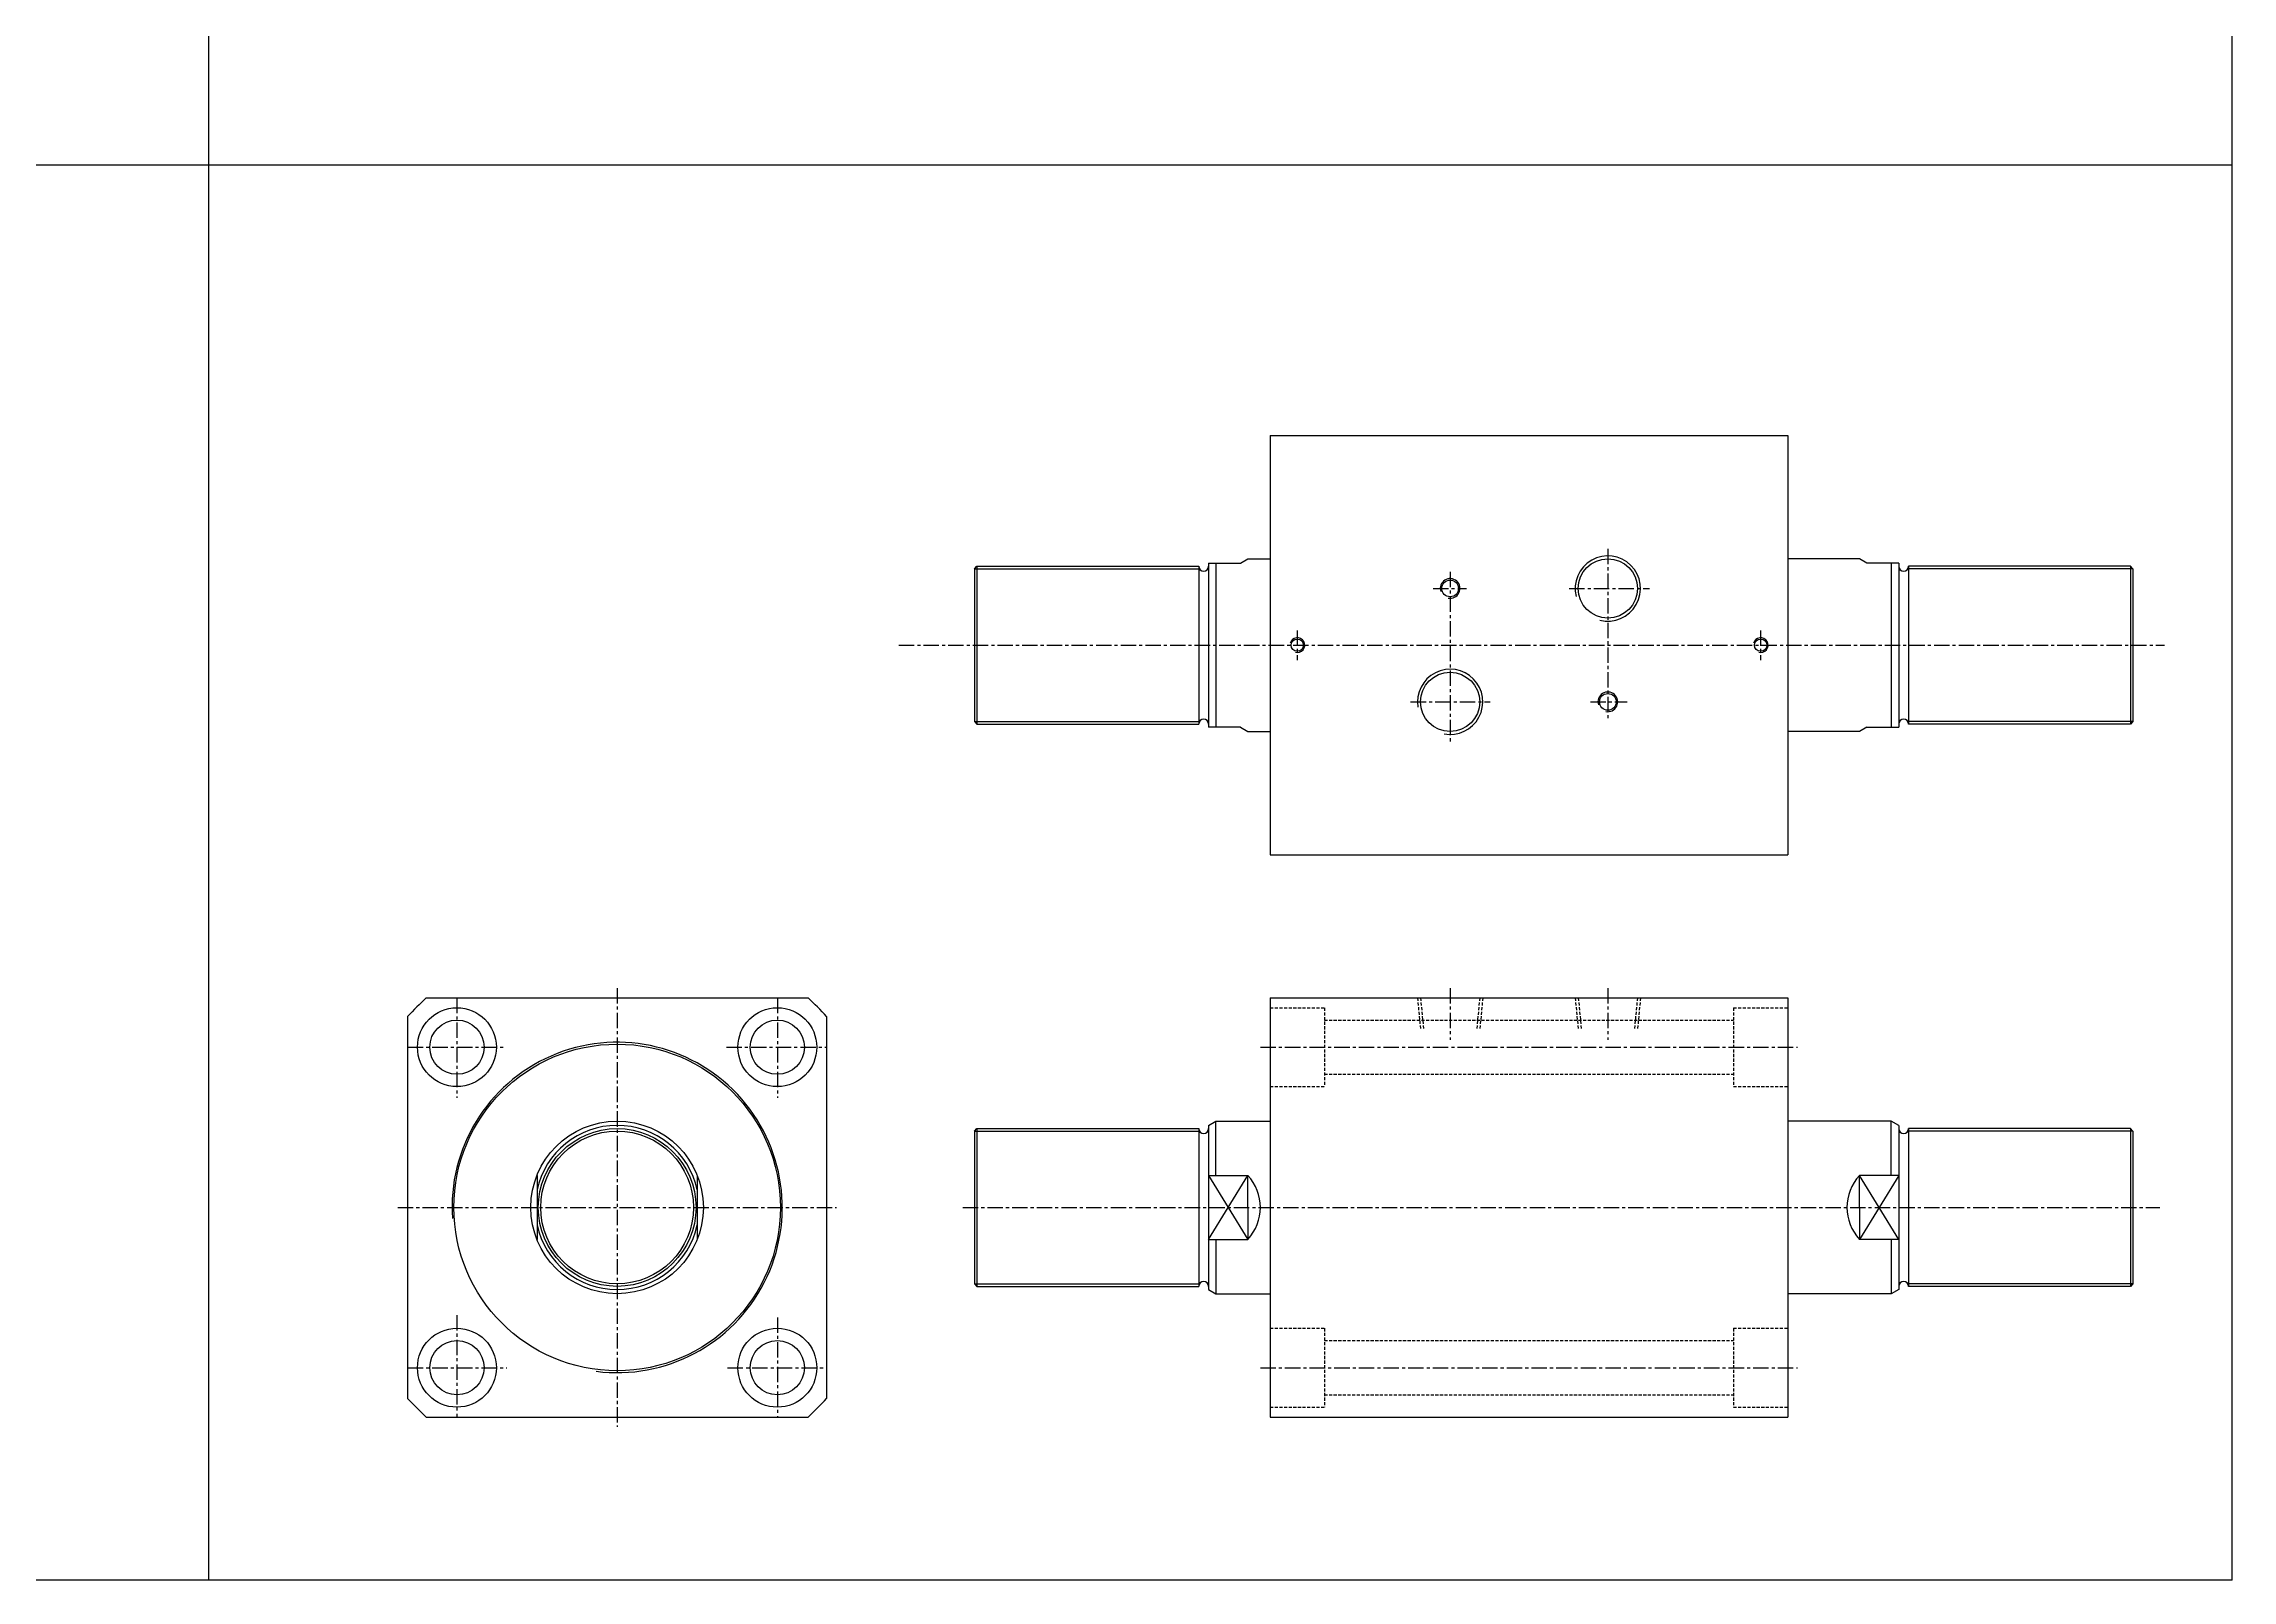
# Model space of a CAD drawing. Extents: x 0 to 4236, y -3 to 1298.
# Drawn here: x 3348 to 4236, y 0 to 623 of the extents above; entities that cross this region are included whole.
import ezdxf

# ---------------------------------------------------------------- set-up
doc = ezdxf.new("R2010")
doc.units = 0
doc.header["$LTSCALE"] = 5
doc.header["$MEASUREMENT"] = 0
doc.linetypes.add('CENTER', pattern=[2, 1.25, -0.25, 0.25, -0.25])
doc.linetypes.add('HIDDEN', pattern=[0.375, 0.25, -0.125])
doc.layers.get('0').update_dxf_attribs({"linetype": 'CONTINUOUS'})
doc.layers.add('HIDDEN', color=2, linetype='HIDDEN')
doc.layers.add('ML', color=3, linetype='CONTINUOUS')
doc.styles.add('GHS', font='romans', dxfattribs={"bigfont": 'ghs'})

msp = doc.modelspace()

# ---------------------------------------------------------------- linework, layer by layer
for p, q in [((3415, 0), (3415, 1298)), ((4236, 0), (4236, 1298)), ((4236, 574), (0, 574)), ((4071.8, 574), (0, 574)), ((4236, 574), (0, 574)), ((3845.66, 464.28), (3845.66, 379.28)), ((3845.66, 464.28), (4055.66, 464.28)), ((4055.66, 464.28), (4055.66, 294.28)), ((3725.66, 410.28), (3726.66, 411.28)), ((3725.66, 410.28), (3725.66, 348.28)), ((3726.66, 411.28), (3816.66, 411.28)), ((3726.66, 411.28), (3726.66, 347.28)), ((3816.66, 411.28), (3816.66, 347.28)), ((3820.66, 412.55), (3820.66, 346.01)), ((3820.66, 412.55), (3833.55, 412.55)), ((3820.66, 412.55), (3820.66, 346.01)), ((3820.66, 411.28), (3820.66, 347.28)), ((3820.66, 411.28), (3820.66, 347.28)), ((3820.66, 411.28), (3820.66, 347.28)), ((3823.66, 412.55), (3823.66, 346.01)), ((3833.55, 412.55), (3836.55, 414.28)), ((3836.55, 414.28), (3845.66, 414.28)), ((4084.78, 414.28), (4055.66, 414.28)), ((4087.78, 412.55), (4084.78, 414.28)), ((4100.66, 412.55), (4087.78, 412.55)), ((4097.66, 412.55), (4097.66, 346.01)), ((4100.66, 412.55), (4100.66, 346.01)), ((4100.66, 412.55), (4100.66, 346.01)), ((4100.66, 411.28), (4100.66, 347.28)), ((4100.66, 411.28), (4100.66, 347.28)), ((4100.66, 411.28), (4100.66, 347.28)), ((4194.66, 411.28), (4104.66, 411.28)), ((4104.66, 411.28), (4104.66, 347.28)), ((4195.66, 410.28), (4194.66, 411.28)), ((4194.66, 411.28), (4194.66, 347.28)), ((4195.66, 410.28), (4195.66, 348.28)), ((3845.66, 379.28), (3845.66, 294.28)), ((3725.66, 348.28), (3726.66, 347.28)), ((3726.66, 347.28), (3816.66, 347.28)), ((4194.66, 347.28), (4104.66, 347.28)), ((4195.66, 348.28), (4194.66, 347.28)), ((3833.55, 346.01), (3820.66, 346.01)), ((3833.55, 346.01), (3836.55, 344.28)), ((3836.55, 344.28), (3845.66, 344.28)), ((4084.78, 344.28), (4055.66, 344.28)), ((4087.78, 346.01), (4084.78, 344.28)), ((4087.78, 346.01), (4100.66, 346.01)), ((3845.66, 294.28), (4055.66, 294.28)), ((3503.22, 236.2), (3658.14, 236.2)), ((3845.66, 236.2), (3845.66, 169.2)), ((3845.66, 236.2), (4055.66, 236.2)), ((4055.66, 236.2), (4055.66, 66.2)), ((3495.68, 228.66), (3495.68, 73.74)), ((3665.68, 228.66), (3665.68, 73.74)), ((3725.66, 182.2), (3726.66, 183.2)), ((3725.66, 182.2), (3725.66, 120.2)), ((3726.66, 183.2), (3816.66, 183.2)), ((3726.66, 183.2), (3726.66, 119.2)), ((3816.66, 183.2), (3816.66, 119.2)), ((3820.66, 184.46), (3823.66, 186.2)), ((3820.66, 184.46), (3820.66, 117.93)), ((3820.66, 183.2), (3820.66, 119.2)), ((3820.66, 183.2), (3820.66, 119.2)), ((3820.66, 183.2), (3820.66, 119.2)), ((3823.66, 186.2), (3845.66, 186.2)), ((3823.66, 164.19), (3823.66, 186.2)), ((4097.66, 186.2), (4055.66, 186.2)), ((4100.66, 184.46), (4097.66, 186.2)), ((4097.66, 164.19), (4097.66, 186.2)), ((4100.66, 184.46), (4100.66, 117.93)), ((4100.66, 183.2), (4100.66, 119.2)), ((4100.66, 183.2), (4100.66, 119.2)), ((4100.66, 183.2), (4100.66, 119.2)), ((4194.66, 183.2), (4104.66, 183.2)), ((4104.66, 183.2), (4104.66, 119.2)), ((4195.66, 182.2), (4194.66, 183.2)), ((4194.66, 183.2), (4194.66, 119.2)), ((4195.66, 182.2), (4195.66, 120.2)), ((3845.66, 169.2), (3845.66, 66.2)), ((3548.18, 164.19), (3548.18, 138.21)), ((3613.18, 164.19), (3613.18, 138.21)), ((3820.66, 164.19), (3836.55, 164.19)), ((3836.55, 151.2), (3836.55, 164.19)), ((4084.78, 151.2), (4084.78, 164.19)), ((4100.66, 164.19), (4084.78, 164.19)), ((3836.55, 151.2), (3836.55, 138.21)), ((4084.78, 151.2), (4084.78, 138.21)), ((3820.66, 138.21), (3836.55, 138.21)), ((3823.66, 138.21), (3823.66, 116.2)), ((4100.66, 138.21), (4084.78, 138.21)), ((4097.66, 138.21), (4097.66, 116.2)), ((3725.66, 120.2), (3726.66, 119.2)), ((3726.66, 119.2), (3816.66, 119.2)), ((3820.66, 117.93), (3823.66, 116.2)), ((3823.66, 116.2), (3845.66, 116.2)), ((4097.66, 116.2), (4055.66, 116.2)), ((4100.66, 117.93), (4097.66, 116.2)), ((4194.66, 119.2), (4104.66, 119.2)), ((4195.66, 120.2), (4194.66, 119.2)), ((3503.22, 66.2), (3658.14, 66.2)), ((3845.66, 66.2), (4055.66, 66.2)), ((4236, 0), (0, 0)), ((4071.8, 0), (0, 0))]:
    msp.add_line(p, q)
at = {"color": 3}
for p, q in [((3725.91, 410.28), (3816.81, 410.28)), ((4195.41, 410.28), (4104.52, 410.28)), ((3725.91, 348.28), (3816.81, 348.28)), ((4195.41, 348.28), (4104.52, 348.28)), ((3725.91, 182.2), (3816.81, 182.2)), ((4195.41, 182.2), (4104.52, 182.2)), ((3725.91, 120.2), (3816.81, 120.2)), ((4195.41, 120.2), (4104.52, 120.2))]:
    msp.add_line(p, q, dxfattribs=at)
at = {"color": 7}
for centre, radius in [((3982.66, 402.28), 12), ((3918.66, 402.28), 3.38), ((3856.66, 379.28), 2.5), ((4044.66, 379.28), 2.5), ((3918.66, 356.28), 12), ((3982.66, 356.28), 3.38), ((3580.68, 151.2), 66.25)]:
    msp.add_circle(centre, radius, dxfattribs=at)
for centre, radius in [((3515.68, 216.2), 16), ((3645.68, 216.2), 16), ((3515.68, 216.2), 11), ((3645.68, 216.2), 11), ((3580.68, 151.2), 35), ((3580.68, 151.2), 31), ((3515.68, 86.2), 16), ((3645.68, 86.2), 16), ((3515.68, 86.2), 11), ((3645.68, 86.2), 11)]:
    msp.add_circle(centre, radius)
for centre, radius, start, end in [((3818.66, 411.28), 2, 180, 0), ((4102.66, 411.28), 2, 180, 0), ((3818.66, 347.28), 2, 0, 180), ((4102.66, 347.28), 2, 0, 180), ((3580.68, 151.2), 115, 132.34261, 137.65739), ((3580.68, 151.2), 115, 42.34261, 47.65739), ((3580.68, 151.2), 33.27, 12.33474, 167.66526), ((3818.66, 183.2), 2, 180, 0), ((4102.66, 183.2), 2, 180, 0), ((3822.61, 151.2), 19.05, 317.02091, 42.97909), ((4098.72, 151.2), 19.05, 137.02091, 222.97909), ((3580.68, 151.2), 33.27, 192.33474, 347.66526), ((3818.66, 119.2), 2, 0, 180), ((4102.66, 119.2), 2, 0, 180), ((3580.68, 151.2), 115, 222.34261, 227.65739), ((3580.68, 151.2), 115, 312.34261, 317.65739)]:
    msp.add_arc(centre, radius, start, end)
at = {"layer": 'HIDDEN'}
for p, q in [((3845.66, 232.2), (3867.66, 232.2)), ((3867.66, 232.2), (3867.66, 200.2)), ((3905.41, 236.2), (3906.66, 223.2)), ((3906.66, 236.2), (3907.91, 223.2)), ((3930.66, 236.2), (3929.41, 223.2)), ((3931.91, 236.2), (3930.66, 223.2)), ((3969.41, 236.2), (3970.66, 223.2)), ((3970.66, 236.2), (3971.91, 223.2)), ((3994.66, 236.2), (3993.41, 223.2)), ((3995.91, 236.2), (3994.66, 223.2)), ((4033.66, 232.2), (4033.66, 200.2)), ((4033.66, 232.2), (4055.66, 232.2)), ((3867.66, 227.2), (4033.66, 227.2)), ((3867.66, 205.2), (4033.66, 205.2)), ((3845.66, 200.2), (3867.66, 200.2)), ((4033.66, 200.2), (4055.66, 200.2)), ((3845.66, 102.2), (3867.66, 102.2)), ((3867.66, 102.2), (3867.66, 70.2)), ((4033.66, 102.2), (4033.66, 70.2)), ((4033.66, 102.2), (4055.66, 102.2)), ((3867.66, 97.2), (4033.66, 97.2)), ((3867.66, 75.2), (4033.66, 75.2)), ((3845.66, 70.2), (3867.66, 70.2)), ((4033.66, 70.2), (4055.66, 70.2))]:
    msp.add_line(p, q, dxfattribs=at)
at = {"layer": 'ML', "color": 1, "linetype": 'CENTER'}
for p, q in [((3982.66, 418.36), (3982.66, 348.87)), ((3918.66, 408.99), (3918.66, 339.5)), ((3911.74, 402.28), (3925.26, 402.28)), ((3967, 402.28), (3999.57, 402.28)), ((3856.66, 385.27), (3856.66, 373.14)), ((4044.66, 385.27), (4044.66, 373.14)), ((3695.01, 379.28), (4208.52, 379.28)), ((3902.63, 356.28), (3934.92, 356.28)), ((3975.56, 356.28), (3990.46, 356.28)), ((3580.68, 240.2), (3580.68, 62.2)), ((3918.66, 240.2), (3918.66, 219.2)), ((3982.66, 240.2), (3982.66, 219.2)), ((3515.68, 236.2), (3515.68, 195.68)), ((3645.68, 236.2), (3645.68, 195.68)), ((3495.68, 216.2), (3535.4, 216.2)), ((3625.02, 216.2), (3665.68, 216.2)), ((3841.66, 216.2), (4059.66, 216.2)), ((3491.68, 151.2), (3669.68, 151.2)), ((3720.94, 151.2), (4206.58, 151.2)), ((3515.68, 107.54), (3515.68, 66.2)), ((3645.68, 106.6), (3645.68, 66.2)), ((3495.68, 86.2), (3535.87, 86.2)), ((3625.49, 86.2), (3665.68, 86.2)), ((3841.66, 86.2), (4059.66, 86.2))]:
    msp.add_line(p, q, dxfattribs=at)
at = {"layer": 'ML'}
for p, q in [((3820.66, 164.19), (3836.55, 138.21)), ((3820.66, 138.21), (3836.55, 164.19)), ((4100.66, 164.19), (4084.78, 138.21)), ((4100.66, 138.21), (4084.78, 164.19))]:
    msp.add_line(p, q, dxfattribs=at)
at = {"layer": 'ML', "color": 2}
msp.add_lwpolyline([(3515.07, 164.81), (3515.01, 164.81)], dxfattribs=at)
at = {"layer": 'ML'}
msp.add_circle((3580.68, 151.2), 32, dxfattribs=at)
for centre, radius, start, end in [((3982.66, 402.28), 13.25, 255.78483, 194.33554), ((3918.66, 402.28), 4, 259.03938, 197.26662), ((3856.66, 379.28), 3, 254.67946, 164.77207), ((4044.66, 379.28), 3, 254.67946, 164.77207), ((3918.66, 356.28), 13.25, 259.41703, 189.19157), ((3982.66, 356.28), 4, 259.03938, 197.26662), ((3580.68, 151.2), 67, 262.72411, 183.79217)]:
    msp.add_arc(centre, radius, start, end, dxfattribs=at)

# ---------------------------------------------------------------- texts
at = {"layer": 'ML', "color": 2, "char_height": 3, "attachment_point": 6, "style": 'GHS'}
for insert in [(3807.22, 176.22), (4131.73, 95.95)]:
    msp.add_mtext('\\A1;', dxfattribs=dict(at, insert=insert))

doc.saveas('drawing.dxf')
